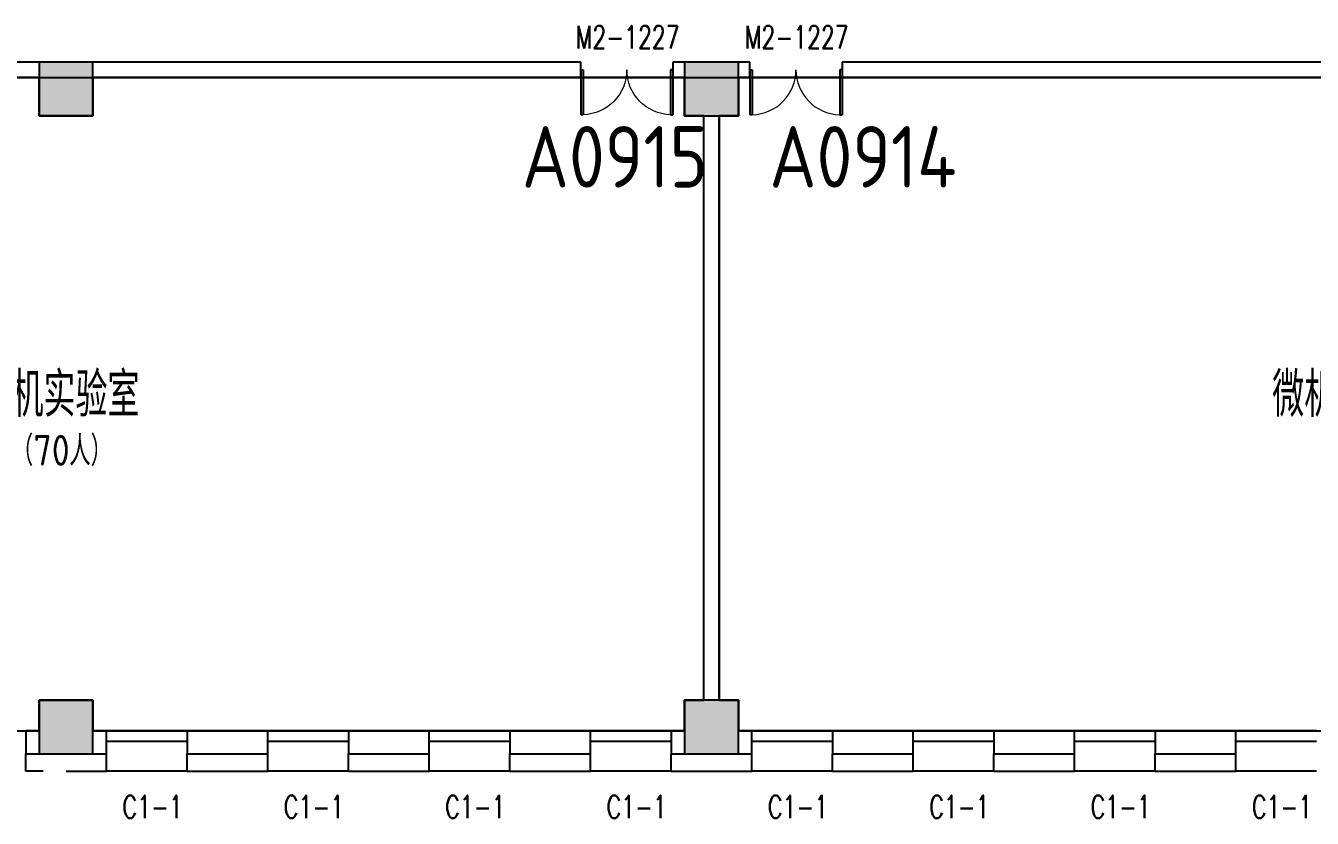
# Model space of a CAD drawing. Extents: x 1296333 to 1372130, y 313528 to 416301.
# Drawn here: x 1313769 to 1330514, y 382828 to 393138 of the extents above; entities that cross this region are included whole.
import ezdxf
from ezdxf.enums import TextEntityAlignment as Align

# ---------------------------------------------------------------- set-up
doc = ezdxf.new("R2010")
doc.units = 0
doc.header["$LTSCALE"] = 1000
doc.header["$MEASUREMENT"] = 0
for name, color, linetype in [('body', 30, 'Continuous'), ('name', 1, 'Continuous'), ('RM', 4, 'Continuous'), ('消防', 222, 'Continuous')]:
    doc.layers.add(name, color=color, linetype=linetype)
doc.styles.add('-宋体', font='GBENOR.shx', dxfattribs={"bigfont": 'GBCBIG.shx'})
doc.styles.add('_TCH_WINDOW', font='txt.shx', dxfattribs={"height": 3.5, "bigfont": 'hztxt.shx'})

# ---------------------------------------------------------------- blocks, each defined once
blk = doc.blocks.new('$DorLib2D$00000002')
for p, q in [((-0.5, 0), (-0.5, 0.4875)), ((-0.475, 0.4875), (-0.5, 0.4875)), ((-0.475, 0), (-0.475, 0.4875)), ((0.475, 0), (0.475, 0.4875)), ((0.475, 0.4875), (0.5, 0.4875)), ((0.5, 0), (0.5, 0.4875)), ((-0.5, 0), (-0.475, 0)), ((0.5, 0), (0.475, 0))]:
    blk.add_line(p, q)
at = {"lineweight": 13}
for centre, start, end in [((-0.4875, 0), 0, 88.53072), ((0.4875, 0), 91.46928, 180)]:
    blk.add_arc(centre, 0.4875, start, end, dxfattribs=at)
blk = doc.blocks.new('$WINLIB2D$00000004')
for p, q in [((-0.5, 0.5), (0.5, 0.5)), ((-0.5, 0.241), (0.5, 0.241)), ((-0.5, -0.5), (0.5, -0.5))]:
    blk.add_line(p, q)

msp = doc.modelspace()

# ---------------------------------------------------------------- hatches: boundary and pattern name
at = {"layer": 'body'}
for points in [[(1313944, 391964), (1314644, 391964), (1314644, 392665), (1313944, 392665)], [(1322344, 391964), (1323044, 391964), (1323044, 392665), (1322344, 392665)], [(1313944, 383665), (1314644, 383665), (1314644, 384364), (1313944, 384364)], [(1322344, 383665), (1323044, 383665), (1323044, 384364), (1322344, 384364)]]:
    msp.add_hatch(color=256, dxfattribs=at).paths.add_polyline_path(points)

# ---------------------------------------------------------------- linework, layer by layer
for p, q in [((1313944, 392665), (1307594, 392665)), ((1314644, 392665), (1313944, 392665)), ((1313944, 392665), (1313944, 391964)), ((1320993, 392665), (1314644, 392665)), ((1314644, 391964), (1314644, 392665)), ((1320993, 392465), (1320993, 392665)), ((1322344, 392665), (1322193, 392665)), ((1322193, 392665), (1322193, 392465)), ((1323044, 392665), (1322344, 392665)), ((1322344, 392665), (1322344, 391964)), ((1323194, 392665), (1323044, 392665)), ((1323044, 391964), (1323044, 392665)), ((1323194, 392465), (1323194, 392665)), ((1330744, 392665), (1324394, 392665)), ((1324394, 392665), (1324394, 392465)), ((1307594, 392465), (1313944, 392465)), ((1314644, 392465), (1320993, 392465)), ((1322193, 392465), (1322344, 392465)), ((1323044, 392465), (1323194, 392465)), ((1324394, 392465), (1330744, 392465)), ((1313944, 391964), (1314644, 391964)), ((1322344, 391964), (1323044, 391964)), ((1322594, 384364), (1322594, 391964)), ((1322794, 384364), (1322794, 391964)), ((1314644, 384364), (1313944, 384364)), ((1313944, 384364), (1313944, 383665)), ((1314644, 383665), (1314644, 384364)), ((1323044, 384364), (1322344, 384364)), ((1322344, 384364), (1322344, 383665)), ((1323044, 383665), (1323044, 384364)), ((1313944, 383965), (1313769, 383965)), ((1313769, 383965), (1313769, 383665)), ((1314819, 383965), (1314644, 383965)), ((1314819, 383665), (1314819, 383965)), ((1316919, 383965), (1315869, 383965)), ((1315869, 383965), (1315869, 383665)), ((1316919, 383665), (1316919, 383965)), ((1319019, 383965), (1317969, 383965)), ((1317969, 383965), (1317969, 383665)), ((1319019, 383665), (1319019, 383965)), ((1321119, 383965), (1320069, 383965)), ((1320069, 383965), (1320069, 383665)), ((1321119, 383665), (1321119, 383965)), ((1322344, 383965), (1322169, 383965)), ((1322169, 383965), (1322169, 383665)), ((1323219, 383965), (1323044, 383965)), ((1323219, 383665), (1323219, 383965)), ((1325319, 383965), (1324269, 383965)), ((1324269, 383965), (1324269, 383665)), ((1325319, 383665), (1325319, 383965)), ((1327419, 383965), (1326369, 383965)), ((1326369, 383965), (1326369, 383665)), ((1327419, 383665), (1327419, 383965)), ((1329519, 383965), (1328469, 383965)), ((1328469, 383965), (1328469, 383665)), ((1329519, 383665), (1329519, 383965)), ((1313769, 383665), (1313944, 383665)), ((1313769, 383440), (1313769, 383665)), ((1313944, 383665), (1314644, 383665)), ((1314644, 383665), (1314819, 383665)), ((1314819, 383440), (1314819, 383665)), ((1315869, 383665), (1316919, 383665)), ((1315869, 383440), (1315869, 383665)), ((1316919, 383440), (1316919, 383665)), ((1317969, 383665), (1319019, 383665)), ((1317969, 383440), (1317969, 383665)), ((1319019, 383440), (1319019, 383665)), ((1320069, 383665), (1321119, 383665)), ((1320069, 383440), (1320069, 383665)), ((1321119, 383440), (1321119, 383665)), ((1322169, 383665), (1322344, 383665)), ((1322169, 383440), (1322169, 383665)), ((1322344, 383665), (1323044, 383665)), ((1323044, 383665), (1323219, 383665)), ((1323219, 383440), (1323219, 383665)), ((1324269, 383665), (1325319, 383665)), ((1324269, 383440), (1324269, 383665)), ((1325319, 383440), (1325319, 383665)), ((1326369, 383665), (1327419, 383665)), ((1326369, 383440), (1326369, 383665)), ((1327419, 383440), (1327419, 383665)), ((1328469, 383665), (1329519, 383665)), ((1328469, 383440), (1328469, 383665)), ((1329519, 383440), (1329519, 383665)), ((1313994, 383440), (1313769, 383440)), ((1314294, 383440), (1314819, 383440)), ((1315869, 383440), (1316919, 383440)), ((1317969, 383440), (1319019, 383440)), ((1320069, 383440), (1321119, 383440)), ((1322169, 383440), (1322694, 383440)), ((1322694, 383440), (1323219, 383440)), ((1324269, 383440), (1325319, 383440)), ((1326369, 383440), (1327419, 383440)), ((1328469, 383440), (1329519, 383440))]:
    msp.add_line(p, q, dxfattribs=at)
at = {"layer": 'RM'}
for points in [[(1305994, 384364), (1306244, 384364), (1306244, 383965), (1313944, 383965), (1313944, 384364), (1314644, 384364), (1314644, 383965), (1322344, 383965), (1322344, 384364), (1322594, 384364), (1322594, 391964), (1322344, 391964), (1322344, 392465), (1314644, 392465), (1314644, 391964), (1313944, 391964), (1313944, 392465), (1306244, 392465), (1306244, 391964), (1305994, 391964)], [(1339394, 391964), (1338894, 391964), (1338894, 392465), (1331444, 392465), (1331444, 391964), (1330744, 391964), (1330744, 392465), (1323044, 392465), (1323044, 391964), (1322794, 391964), (1322794, 384364), (1323044, 384364), (1323044, 383965), (1330744, 383965), (1330744, 384364), (1331444, 384364), (1331444, 383965), (1339144, 383965), (1339144, 384364), (1339394, 384364)]]:
    msp.add_lwpolyline(points, close=True, dxfattribs=at)
at = {"layer": '消防'}
msp.add_line((1299494, 392465), (1353694, 392465), dxfattribs=at)

# ---------------------------------------------------------------- block references
at = {"layer": 'body'}
ref = msp.add_blockref('$DorLib2D$00000002', (1321593, 392565), dxfattribs=dict(at, xscale=1200, yscale=-1200, zscale=-1200))
ref.add_attrib('A', 'M2-1227', (1320928, 392840), dxfattribs={"height": 297.5, "style": '_TCH_WINDOW', "width": 0.705882})
ref = msp.add_blockref('$DorLib2D$00000002', (1323794, 392565), dxfattribs=dict(at, xscale=-1200, yscale=-1200, zscale=1200))
ref.add_attrib('A', 'M2-1227', (1323129, 392840), dxfattribs={"height": 297.5, "style": '_TCH_WINDOW', "width": 0.705882})
ref = msp.add_blockref('$WINLIB2D$00000004', (1315344, 383702), dxfattribs=dict(at, xscale=-1050, yscale=525, zscale=-1050))
ref.add_attrib('A', 'C1-1', (1315029, 382828), dxfattribs={"height": 297.5, "style": '_TCH_WINDOW', "width": 0.705882})
ref = msp.add_blockref('$WINLIB2D$00000004', (1317444, 383702), dxfattribs=dict(at, xscale=-1050, yscale=525, zscale=-1050))
ref.add_attrib('A', 'C1-1', (1317129, 382828), dxfattribs={"height": 297.5, "style": '_TCH_WINDOW', "width": 0.705882})
ref = msp.add_blockref('$WINLIB2D$00000004', (1319544, 383702), dxfattribs=dict(at, xscale=-1050, yscale=525, zscale=-1050))
ref.add_attrib('A', 'C1-1', (1319229, 382828), dxfattribs={"height": 297.5, "style": '_TCH_WINDOW', "width": 0.705882})
ref = msp.add_blockref('$WINLIB2D$00000004', (1321644, 383702), dxfattribs=dict(at, xscale=-1050, yscale=525, zscale=-1050))
ref.add_attrib('A', 'C1-1', (1321329, 382828), dxfattribs={"height": 297.5, "style": '_TCH_WINDOW', "width": 0.705882})
ref = msp.add_blockref('$WINLIB2D$00000004', (1323744, 383702), dxfattribs=dict(at, xscale=-1050, yscale=525, zscale=-1050))
ref.add_attrib('A', 'C1-1', (1323429, 382828), dxfattribs={"height": 297.5, "style": '_TCH_WINDOW', "width": 0.705882})
ref = msp.add_blockref('$WINLIB2D$00000004', (1325844, 383702), dxfattribs=dict(at, xscale=-1050, yscale=525, zscale=-1050))
ref.add_attrib('A', 'C1-1', (1325529, 382828), dxfattribs={"height": 297.5, "style": '_TCH_WINDOW', "width": 0.705882})
ref = msp.add_blockref('$WINLIB2D$00000004', (1327944, 383702), dxfattribs=dict(at, xscale=-1050, yscale=525, zscale=-1050))
ref.add_attrib('A', 'C1-1', (1327629, 382828), dxfattribs={"height": 297.5, "style": '_TCH_WINDOW', "width": 0.705882})
ref = msp.add_blockref('$WINLIB2D$00000004', (1330044, 383702), dxfattribs=dict(at, xscale=-1050, yscale=525, zscale=-1050))
ref.add_attrib('A', 'C1-1', (1329729, 382828), dxfattribs={"height": 297.5, "style": '_TCH_WINDOW', "width": 0.705882})

# ---------------------------------------------------------------- texts
at = {"layer": 'name', "style": '-宋体'}
for s, p in [('A0915', (1320226, 391833)), ('A0914', (1323448, 391833))]:
    msp.add_text(s, height=800, dxfattribs=at).set_placement(p, align=Align.TOP_LEFT)
for s, height, p in [('微机实验室', 578.7, (1313166, 388049)), ('微机实验室', 578.7, (1329993, 388049)), ('（', 386, (1313588, 387415)), ('人）', 385.8, (1314336, 387415)), ('70', 400, (1313869, 387415))]:
    msp.add_text(s, height=height, dxfattribs=at).set_placement(p)

doc.saveas('drawing.dxf')
